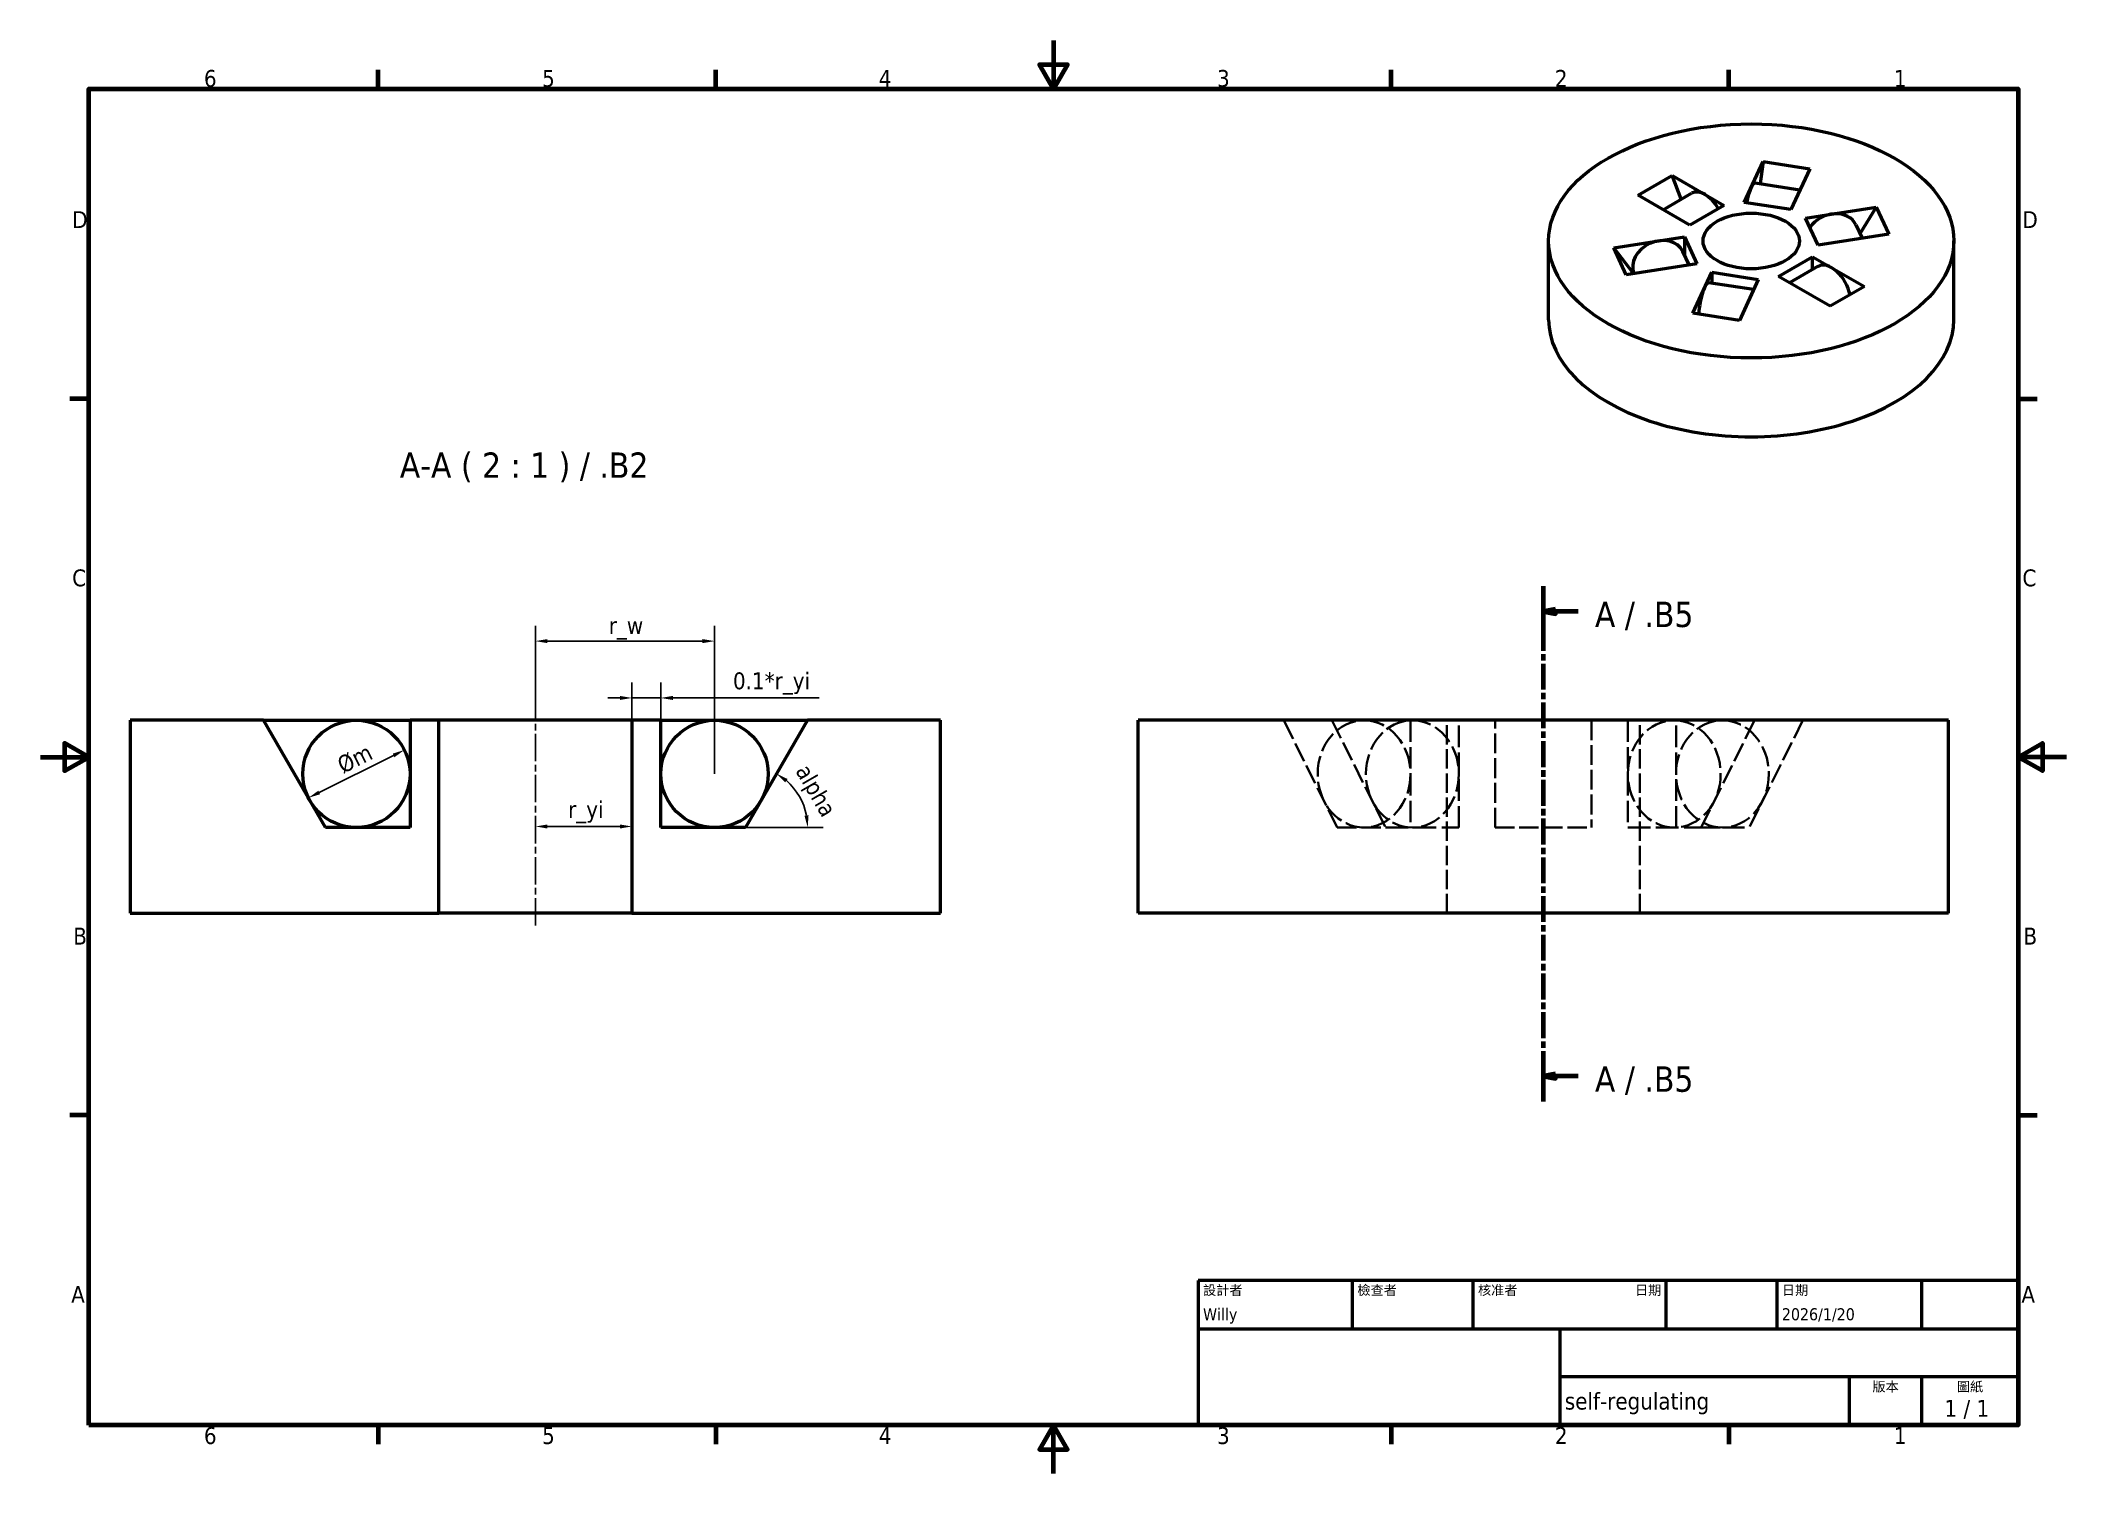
# Model space of a CAD drawing. Header units: millimetres. Extents: x 0 to 210, y 0 to 149.
import ezdxf
from ezdxf.enums import TextEntityAlignment as Align

# ---------------------------------------------------------------- set-up
doc = ezdxf.new("R2010")
doc.units = ezdxf.units.MM
doc.header["$LTSCALE"] = 0.5
doc.linetypes.add('CHAIN', pattern=[0.3543, 0.2362, -0.0295, 0.0591, -0.0295])
doc.linetypes.add('DASHED', pattern=[0.2068, 0.1655, -0.0413])
for name, color, linetype, lineweight in [('中心線 (ISO)', 7, 'Continuous', 25), ('剖面線 (ISO)', 7, 'CHAIN', 70), ('可見 (ISO)', 7, 'Continuous', 50), ('圖框 (ISO)', 7, 'Continuous', 70), ('標註 (ISO)', 7, 'Continuous', 25), ('標題 (ISO)', 7, 'Continuous', 50), ('符號 (ISO)', 7, 'Continuous', 25), ('隱藏 (ISO)', 7, 'DASHED', 35)]:
    doc.layers.add(name, color=color, linetype=linetype, lineweight=lineweight)
doc.styles.get("Standard").update_dxf_attribs({"font": 'tahoma.ttf'})
doc.styles.add('文字型式39', font='tahoma.ttf')
doc.styles.add('文字型式41', font='tahoma.ttf')
doc.styles.add('標示文字 (ISO)', font='tahoma.ttf')
doc.styles.add('註記文字 (ISO)', font='tahoma.ttf')
doc.dimstyles.new('預設 (ISO)', dxfattribs={"dimscale": 0.5, "dimtxt": 3.5, "dimasz": 2.5, "dimexe": 3.175, "dimexo": 0, "dimgap": 0.762, "dimtad": 1, "dimzin": 0, "dimtxsty": '註記文字 (ISO)', "dimcen": 0.09, "dimdle": 10, "dimclrd": 256, "dimclre": 256, "dimclrt": 256, "dimazin": 0, "dimtfac": 1.001486, "dimtmove": 0, "dimatfit": 3, "dimfxl": 0, "dimtolj": 1, "dimtzin": 0, "dimlwd": -1, "dimlwe": -1, "dimarcsym": 0})

# ---------------------------------------------------------------- blocks, each defined once
blk = doc.blocks.new('圖框 預設圖框')
at = {"layer": '圖框 (ISO)'}
for p, q in [((70, 287), (70, 290.9)), ((140, 287), (140, 290.9)), ((280, 287), (280, 290.9)), ((350, 287), (350, 290.9)), ((10, 222.75), (6.1, 222.75)), ((410, 222.75), (413.9, 222.75)), ((10, 74.25), (6.1, 74.25)), ((410, 74.25), (413.9, 74.25)), ((70, 10), (70, 6.1)), ((140, 10), (140, 6.1)), ((280, 10), (280, 6.1)), ((350, 10), (350, 6.1))]:
    blk.add_line(p, q, dxfattribs=at)
at = {"layer": '圖框 (ISO)', "flags": 128}
for points in [[(210, 297), (210, 287), (207.11, 292), (212.89, 292), (210, 287)], [(10, 10), (10, 287), (410, 287), (410, 10), (10, 10)], [(0, 148.5), (10, 148.5), (5, 151.39), (5, 145.61), (10, 148.5)], [(420, 148.5), (410, 148.5), (415, 151.39), (415, 145.61), (410, 148.5)], [(210, 0), (210, 10), (207.11, 5), (212.89, 5), (210, 10)]]:
    blk.add_lwpolyline(points, dxfattribs=at)
at = {"layer": '圖框 (ISO)', "char_height": 3.5, "attachment_point": 7, "style": '註記文字 (ISO)'}
for s, insert in [('6', (33.88, 287.33)), ('5', (103.98, 287.33)), ('4', (173.78, 287.4)), ('3', (243.91, 287.33)), ('2', (313.94, 287.4)), ('1', (384.21, 287.4)), ('D', (6.57, 258.13)), ('D', (410.87, 258.13)), ('C', (6.56, 183.81)), ('C', (410.86, 183.81)), ('B', (6.78, 109.63)), ('B', (411.08, 109.63)), ('A', (6.36, 35.38)), ('A', (410.66, 35.38)), ('6', (33.88, 6.03)), ('5', (103.98, 6.03)), ('4', (173.78, 6.1)), ('3', (243.91, 6.03)), ('2', (313.94, 6.1)), ('1', (384.21, 6.1))]:
    blk.add_mtext(s, dxfattribs=dict(at, insert=insert))
blk = doc.blocks.new('標題欄框 ISO')
at = {"layer": '標題 (ISO)'}
for p, q in [((270.07, 130), (100.07, 130)), ((100.07, 130), (100.07, 100)), ((132.07, 120), (132.07, 130)), ((157.07, 120), (157.07, 130)), ((197.07, 120), (197.07, 130)), ((220.07, 120), (220.07, 130)), ((250.07, 120), (250.07, 130)), ((270.07, 100), (270.07, 130)), ((100.07, 120), (270.07, 120)), ((175.07, 120), (175.07, 100)), ((270.07, 110), (175.07, 110)), ((235.07, 100), (235.07, 110)), ((250.07, 100), (250.07, 110)), ((100.07, 100), (270.07, 100))]:
    blk.add_line(p, q, dxfattribs=at)
at = {"layer": '標題 (ISO)', "style": '文字型式41'}
for s, p in [('設計者', (101.07, 129)), ('檢查者', (133.07, 129)), ('核准者', (158.07, 129)), ('日期', (221.07, 129))]:
    blk.add_text(s, height=2, dxfattribs=at).set_placement(p, align=Align.TOP_LEFT)
blk.add_text('日期', height=2, dxfattribs=at).set_placement((196.07, 129), align=Align.TOP_RIGHT)
for s, p in [('版本', (242.57, 109)), ('圖紙', (260.07, 109))]:
    blk.add_text(s, height=2, dxfattribs=at).set_placement(p, align=Align.TOP_CENTER)
at = {"layer": '標題 (ISO)', "style": '註記文字 (ISO)'}
blk.add_text('1 / 1 ', height=3.5, dxfattribs=at).set_placement((260.07, 103.5), align=Align.MIDDLE_CENTER)
at = {"layer": '標題 (ISO)', "style": '文字型式39'}
for tag, p in [('作者', (101.07, 121)), ('檢查者', (133.07, 121)), ('工程核准者', (158.07, 121)), ('建立日期', (221.07, 121))]:
    blk.add_attdef(tag, text='', height=2.5, dxfattribs=at).set_placement(p, align=Align.BOTTOM_LEFT)
blk.add_attdef('工程核准日期', text='', height=2.5, dxfattribs=at).set_placement((196.07, 121), align=Align.BOTTOM_RIGHT)
at = {"layer": '標題 (ISO)', "style": '註記文字 (ISO)'}
for tag, p in [('標題', (222.57, 115)), ('版序號碼', (242.57, 103.5))]:
    blk.add_attdef(tag, text='', height=3.5, dxfattribs=at).set_placement(p, align=Align.MIDDLE_CENTER)
at = {"layer": '標題 (ISO)', "lineweight": 30, "flags": 104}
blk.add_attdef('公司', text='', height=3.5, dxfattribs=at).set_placement((137.41, 109.96), align=Align.MIDDLE_CENTER)
at = {"layer": '標題 (ISO)', "style": '註記文字 (ISO)'}
blk.add_attdef('零件號碼', text='', height=3.5, dxfattribs=at).set_placement((176.07, 105), align=Align.MIDDLE_LEFT)
blk = doc.blocks.new('2dTransSection0')
at = {"layer": '剖面線 (ISO)', "linetype": 'CHAIN', "ltscale": 45.310078}
blk.add_line((311.54, 183.88), (311.54, 77.11), dxfattribs=at)
at = {"layer": '剖面線 (ISO)', "linetype": 'Continuous', "lineweight": 140}
for p, q in [((311.54, 183.88), (311.54, 173.43)), ((311.54, 87.56), (311.54, 77.11))]:
    blk.add_line(p, q, dxfattribs=at)
at = {"layer": '剖面線 (ISO)', "linetype": 'Continuous'}
for p, q in [((314.04, 179.15), (311.54, 178.65)), ((314.04, 178.65), (311.54, 178.65)), ((311.54, 178.65), (314.04, 178.15)), ((314.04, 178.15), (314.04, 179.15)), ((318.77, 178.65), (314.04, 178.65)), ((314.04, 82.83), (311.54, 82.33)), ((314.04, 82.33), (311.54, 82.33)), ((311.54, 82.33), (314.04, 81.83)), ((314.04, 81.83), (314.04, 82.83)), ((318.77, 82.33), (314.04, 82.33))]:
    blk.add_line(p, q, dxfattribs=at)
at = {"layer": '剖面線 (ISO)', "linetype": 'Continuous', "flags": 128}
for points in [[(314.04, 179.15), (311.54, 178.65), (314.04, 178.15), (314.04, 179.15)], [(314.04, 82.83), (311.54, 82.33), (314.04, 81.83), (314.04, 82.83)]]:
    blk.add_lwpolyline(points, dxfattribs=at)
at = {"layer": '剖面線 (ISO)'}
for points in [[(314.04, 179.15), (311.54, 178.65), (314.04, 178.15), (314.04, 179.15)], [(314.04, 82.83), (311.54, 82.33), (314.04, 81.83), (314.04, 82.83)]]:
    blk.add_solid(points, dxfattribs=at)
at = {"layer": '剖面線 (ISO)', "char_height": 5.25, "attachment_point": 7, "style": '標示文字 (ISO)'}
for insert in [(322.24, 174.77), (322.24, 78.45)]:
    blk.add_mtext('A / .B5', dxfattribs=dict(at, insert=insert))
blk = doc.blocks.new('*D8')
at = {"layer": 'Defpoints', "color": 0, "transparency": 16777216}
for p in [(69.86, 86.26), (51.3, 79.3), (69.86, 72.5)]:
    blk.add_point(p, dxfattribs=at)
at = {"layer": '標註 (ISO)', "transparency": 16777216}
for p, q in [((51.3, 79.3), (51.3, 87.85)), ((52.55, 86.26), (68.61, 86.26)), ((69.86, 72.5), (69.86, 87.85))]:
    blk.add_line(p, q, dxfattribs=at)
for points in [[(52.55, 86.47), (52.55, 86.05), (51.3, 86.26)], [(68.61, 86.47), (68.61, 86.05), (69.86, 86.26)]]:
    blk.add_solid(points, dxfattribs=at)
at = {"layer": '標註 (ISO)', "transparency": 16777216, "insert": (58.24, 88.74), "char_height": 1.75, "attachment_point": 1, "style": '註記文字 (ISO)'}
blk.add_mtext('\\A1; \\fTahoma|b0|i0;r_w', dxfattribs=at)
blk = doc.blocks.new('*D9')
at = {"layer": 'Defpoints', "color": 0, "transparency": 16777216}
for p in [(51.3, 79.3), (61.3, 78.05), (51.3, 67.05)]:
    blk.add_point(p, dxfattribs=at)
at = {"layer": '標註 (ISO)', "transparency": 16777216}
blk.add_line((60.05, 67.05), (52.55, 67.05), dxfattribs=at)
for points in [[(52.55, 67.26), (52.55, 66.84), (51.3, 67.05)], [(60.05, 67.26), (60.05, 66.84), (61.3, 67.05)]]:
    blk.add_solid(points, dxfattribs=at)
at = {"layer": '標註 (ISO)', "transparency": 16777216, "insert": (54.03, 69.68), "char_height": 1.75, "attachment_point": 1, "style": '註記文字 (ISO)'}
blk.add_mtext('\\A1; \\fTahoma|b0|i0;r_yi', dxfattribs=at)
blk = doc.blocks.new('*D10')
at = {"layer": 'Defpoints', "color": 0, "transparency": 16777216}
for p in [(61.3, 80.37), (61.3, 78.05), (64.3, 78.05)]:
    blk.add_point(p, dxfattribs=at)
at = {"layer": '標註 (ISO)', "transparency": 16777216}
for p, q in [((61.3, 78.05), (61.3, 81.96)), ((64.3, 78.05), (64.3, 81.96)), ((60.05, 80.37), (58.8, 80.37)), ((61.3, 80.37), (64.3, 80.37)), ((65.55, 80.37), (80.7, 80.37))]:
    blk.add_line(p, q, dxfattribs=at)
for points in [[(60.05, 80.58), (60.05, 80.16), (61.3, 80.37)], [(65.55, 80.58), (65.55, 80.16), (64.3, 80.37)]]:
    blk.add_solid(points, dxfattribs=at)
at = {"layer": '標註 (ISO)', "transparency": 16777216, "insert": (71.12, 83.02), "char_height": 1.75, "attachment_point": 1, "style": '註記文字 (ISO)'}
blk.add_mtext('\\A1; \\fTahoma|b0|i0;0.1*r_yi', dxfattribs=at)
blk = doc.blocks.new('*D11')
at = {"layer": 'Defpoints', "color": 0, "transparency": 16777216}
for p in [(79.48, 78.05), (79.13, 69.15), (73.07, 66.94), (73.07, 66.94)]:
    blk.add_point(p, dxfattribs=at)
at = {"layer": '標註 (ISO)', "transparency": 16777216}
blk.add_line((73.07, 66.94), (81.11, 66.94), dxfattribs=at)
blk.add_arc((73.07, 66.94), 6.45, 11.1144, 48.8856, dxfattribs=at)
for points in [[(77.19, 71.63), (77.43, 71.97), (76.29, 72.53)], [(79.61, 68.2), (79.19, 68.16), (79.52, 66.94)]]:
    blk.add_solid(points, dxfattribs=at)
at = {"layer": '標註 (ISO)', "transparency": 16777216, "insert": (79.4, 74.26), "char_height": 1.75, "attachment_point": 1, "rotation": 300, "style": '註記文字 (ISO)'}
blk.add_mtext('\\A1; \\fTahoma|b0|i0;alpha', dxfattribs=at)
blk = doc.blocks.new('*D12')
at = {"layer": 'Defpoints', "color": 0, "transparency": 16777216}
for p in [(37.72, 74.98), (27.77, 70.02)]:
    blk.add_point(p, dxfattribs=at)
at = {"layer": '標註 (ISO)', "transparency": 16777216}
blk.add_line((28.89, 70.57), (36.6, 74.42), dxfattribs=at)
for points in [[(36.51, 74.6), (36.69, 74.23), (37.72, 74.98)], [(28.8, 70.76), (28.98, 70.39), (27.77, 70.02)]]:
    blk.add_solid(points, dxfattribs=at)
at = {"layer": '標註 (ISO)', "transparency": 16777216, "insert": (29.97, 73.77), "char_height": 1.75, "attachment_point": 1, "rotation": 26.4985, "style": '註記文字 (ISO)'}
blk.add_mtext('\\A1; \\fTahoma|b0|i0;Øm', dxfattribs=at)

msp = doc.modelspace()

# ---------------------------------------------------------------- linework, layer by layer
at = {"layer": '中心線 (ISO)', "linetype": 'CHAIN', "ltscale": 23.990969}
msp.add_line((51.301, 56.803), (51.301, 79.303), dxfattribs=at)
at = {"layer": '可見 (ISO)'}
for p, q in [((165.594, 132.462), (169.129, 134.503)), ((170.077, 132.06), (169.129, 134.503)), ((169.129, 134.503), (174.498, 131.404)), ((176.593, 131.728), (178.558, 135.961)), ((178.558, 135.961), (178.258, 133.674)), ((178.558, 135.961), (183.388, 135.214)), ((183.388, 135.214), (181.423, 130.981)), ((170.962, 129.362), (165.594, 132.462)), ((168.183, 130.967), (171.143, 132.676)), ((177.737, 133.755), (182.377, 133.037)), ((174.498, 131.404), (170.962, 129.362)), ((181.423, 130.981), (176.593, 131.728)), ((182.957, 130.095), (190.29, 131.229)), ((190.29, 131.229), (188.593, 128.482)), ((190.29, 131.229), (191.584, 128.441)), ((163.068, 127.018), (170.4, 128.152)), ((170.4, 128.152), (171.694, 125.364)), ((170.4, 128.152), (170.4, 126.286)), ((184.251, 127.306), (182.957, 130.095)), ((191.584, 128.441), (184.251, 127.306)), ((188.162, 129.411), (188.811, 128.012)), ((156.326, 119.564), (156.326, 127.729)), ((164.362, 124.229), (163.068, 127.018)), ((165.109, 124.345), (163.068, 127.018)), ((170.886, 125.239), (170.237, 126.638)), ((180.154, 124.055), (183.69, 126.096)), ((183.69, 126.096), (189.058, 122.997)), ((183.69, 124.767), (183.69, 126.096)), ((198.326, 119.564), (198.326, 127.729)), ((171.694, 125.364), (164.362, 124.229)), ((171.264, 120.244), (173.229, 124.478)), ((173.229, 124.478), (178.058, 123.731)), ((173.229, 124.478), (173.229, 123.36)), ((185.522, 120.956), (180.154, 124.055)), ((184.265, 125.1), (181.305, 123.391)), ((177.574, 122.688), (172.934, 123.406)), ((178.058, 123.731), (176.094, 119.497)), ((189.058, 122.997), (185.522, 120.956)), ((176.094, 119.497), (171.264, 120.244)), ((23.118, 78.053), (9.301, 78.053)), ((9.301, 78.053), (9.301, 58.053)), ((29.536, 66.938), (23.118, 78.053)), ((23.118, 78.053), (38.301, 78.053)), ((41.301, 78.053), (38.301, 78.053)), ((38.301, 78.053), (38.301, 66.938)), ((41.301, 58.053), (41.301, 78.053)), ((61.301, 78.053), (41.301, 78.053)), ((64.301, 78.053), (61.301, 78.053)), ((61.301, 78.053), (61.301, 58.053)), ((64.301, 66.938), (64.301, 78.053)), ((64.301, 78.053), (79.484, 78.053)), ((79.484, 78.053), (73.067, 66.938)), ((93.301, 78.053), (79.484, 78.053)), ((93.301, 58.053), (93.301, 78.053)), ((197.769, 78.053), (113.769, 78.053)), ((113.769, 58.053), (113.769, 78.053)), ((197.769, 58.053), (197.769, 78.053)), ((38.301, 66.938), (29.536, 66.938)), ((73.067, 66.938), (64.301, 66.938)), ((9.301, 58.053), (41.301, 58.053)), ((61.301, 58.053), (41.301, 58.053)), ((61.301, 58.053), (93.301, 58.053)), ((197.769, 58.053), (113.769, 58.053))]:
    msp.add_line(p, q, dxfattribs=at)
for centre in [(32.744, 72.496), (69.859, 72.496)]:
    msp.add_circle(centre, 5.557, dxfattribs=at)
for major_axis in [(21, 0), (5, 0)]:
    msp.add_ellipse((177.326, 127.729), major_axis=major_axis, ratio=0.5773503, dxfattribs=at)
for centre, major_axis, ratio, start_param, end_param in [((172.533, 130.269), (-1.389, 2.406), 0.5773503, 4.712389, 6.2831853), ((177.313, 131.009), (0.425, 2.746), 0.2113249, 0, 1.3528677), ((185.641, 128.241), (2.52, 1.17), 0.7886751, 0, 2.2084938), ((167.716, 125.468), (-2.52, -1.17), 0.7886751, 3.1415927, 6.2551455), ((185.655, 122.693), (-1.389, 2.406), 0.5773503, 4.1683009, 6.2831853), ((172.51, 120.66), (0.425, 2.746), 0.2113249, 0, 1.788725), ((177.326, 119.564), (-21, 0), 0.5773503, 0, 3.1415927)]:
    msp.add_ellipse(centre, major_axis=major_axis, ratio=ratio, start_param=start_param, end_param=end_param, dxfattribs=at)
at = {"layer": '隱藏 (ISO)', "ltscale": 24.824373}
for p, q in [((134.419, 66.938), (128.862, 78.053)), ((133.862, 78.053), (139.419, 66.938)), ((150.769, 66.938), (150.769, 78.053)), ((160.769, 78.053), (160.769, 66.938)), ((172.119, 66.938), (177.676, 78.053)), ((182.676, 78.053), (177.119, 66.938))]:
    msp.add_line(p, q, dxfattribs=at)
at = {"layer": '隱藏 (ISO)', "ltscale": 26.873173}
for p, q in [((142.011, 78.053), (142.011, 66.938)), ((147.011, 66.938), (147.011, 78.053)), ((164.527, 78.053), (164.527, 66.938)), ((169.527, 66.938), (169.527, 78.053))]:
    msp.add_line(p, q, dxfattribs=at)
at = {"layer": '隱藏 (ISO)', "ltscale": 24.17795}
for p, q in [((145.769, 58.053), (145.769, 78.053)), ((165.769, 58.053), (165.769, 78.053)), ((134.419, 66.938), (139.419, 66.938)), ((150.769, 66.938), (160.769, 66.938)), ((172.119, 66.938), (177.119, 66.938))]:
    msp.add_line(p, q, dxfattribs=at)
at = {"layer": '隱藏 (ISO)', "ltscale": 28.258938}
for p, q in [((139.419, 66.938), (147.011, 66.938)), ((164.527, 66.938), (172.119, 66.938))]:
    msp.add_line(p, q, dxfattribs=at)
at = {"layer": '隱藏 (ISO)', "ltscale": 25.976789}
for centre, major_axis in [((137.198, 72.496), (0, 5.557)), ((142.198, 72.496), (0, -5.557)), ((169.34, 72.496), (0, 5.557)), ((174.34, 72.496), (0, -5.557))]:
    msp.add_ellipse(centre, major_axis=major_axis, ratio=0.8660254, dxfattribs=at)

# ---------------------------------------------------------------- block references
at = {"xscale": 0.5, "yscale": 0.5, "zscale": 0.5}
msp.add_blockref('圖框 預設圖框', (0, 0), dxfattribs=at)
msp.add_blockref('標題欄框 ISO', (69.964, -45), dxfattribs=at).add_auto_attribs({'零件號碼': 'self-regulating', '作者': 'Willy', '建立日期': '2026/1/20'})
at = {"layer": '剖面線 (ISO)', "xscale": 0.5, "yscale": 0.5, "zscale": 0.5}
msp.add_blockref('2dTransSection0', (0, 0), dxfattribs=at)

# ---------------------------------------------------------------- texts
at = {"layer": '符號 (ISO)', "insert": (37.242, 102.707), "char_height": 2.625, "attachment_point": 7, "style": '標示文字 (ISO)'}
msp.add_mtext('A-A ( 2 : 1 ) / .B2', dxfattribs=at)

# ---------------------------------------------------------------- dimensions: what is measured, and where the dimension line sits
at = {"layer": '標註 (ISO)'}
dim = msp.add_linear_dim(base=(69.859, 86.258), p1=(51.301, 79.303), p2=(69.859, 72.496), text=' \\fTahoma|b0|i0;r_w', dimstyle='預設 (ISO)', override={"dimgap": 0.762, "dimdec": 2, "dimtol": 0, "dimlim": 0, "dimtp": 0, "dimtm": 0, "dimtdec": 2, "dimtofl": 0, "dimatfit": 1}, dxfattribs=at)
dim.commit()
dim.dimension.update_dxf_attribs({"geometry": '*D8', "text_midpoint": (60.58, 86.258), "dimtype": 160})
for base, p1, p2, text, override, picture, middle in [((61.301, 80.37), (64.301, 78.053), (61.301, 78.053), ' \\fTahoma|b0|i0;0.1*r_yi', {"dimgap": 0.762, "dimdec": 2, "dimtol": 0, "dimlim": 0, "dimtp": 0, "dimtm": 0, "dimtdec": 2, "dimtofl": 1, "dimatfit": 1}, '*D10', (75.721, 80.37)), ((51.301, 67.053), (61.301, 78.053), (51.301, 79.303), ' \\fTahoma|b0|i0;r_yi', {"dimgap": 0.762, "dimdec": 2, "dimse1": 1, "dimse2": 1, "dimtol": 0, "dimlim": 0, "dimtp": 0, "dimtm": 0, "dimtdec": 2, "dimtofl": 0, "dimatfit": 1}, '*D9', (56.301, 67.053))]:
    dim = msp.add_linear_dim(base=base, p1=p1, p2=p2, angle=180, text=text, dimstyle='預設 (ISO)', override=override, dxfattribs=at)
    dim.commit()
    dim.dimension.update_dxf_attribs({"geometry": picture, "text_midpoint": middle, "dimtype": 160})
dim = msp.add_angular_dim_3p(base=(79.132, 69.146), center=(73.067, 66.938), p1=(73.072, 66.938), p2=(79.484, 78.053), text=' \\fTahoma|b0|i0;alpha', dimstyle='預設 (ISO)', override={"dimgap": 0.762, "dimse2": 1, "dimadec": 2, "dimtol": 0, "dimlim": 0, "dimtp": 0, "dimtm": 0, "dimtdec": 2}, dxfattribs=at)
dim.commit()
dim.dimension.update_dxf_attribs({"geometry": '*D11', "text_midpoint": (78.657, 70.165), "dimtype": 165})
dim = msp.add_diameter_dim_2p(p1=(27.771, 70.016), p2=(37.718, 74.975), text=' \\fTahoma|b0|i0;Øm', dimstyle='預設 (ISO)', override={"dimgap": 0.762, "dimdec": 2, "dimlfac": 1, "dimtol": 0, "dimlim": 0, "dimtp": 0, "dimtm": 0, "dimtdec": 2, "dimatfit": 2}, dxfattribs=at)
dim.commit()
dim.dimension.update_dxf_attribs({"geometry": '*D12', "text_midpoint": (32.97, 72.608), "dimtype": 163})

doc.saveas('drawing.dxf')
